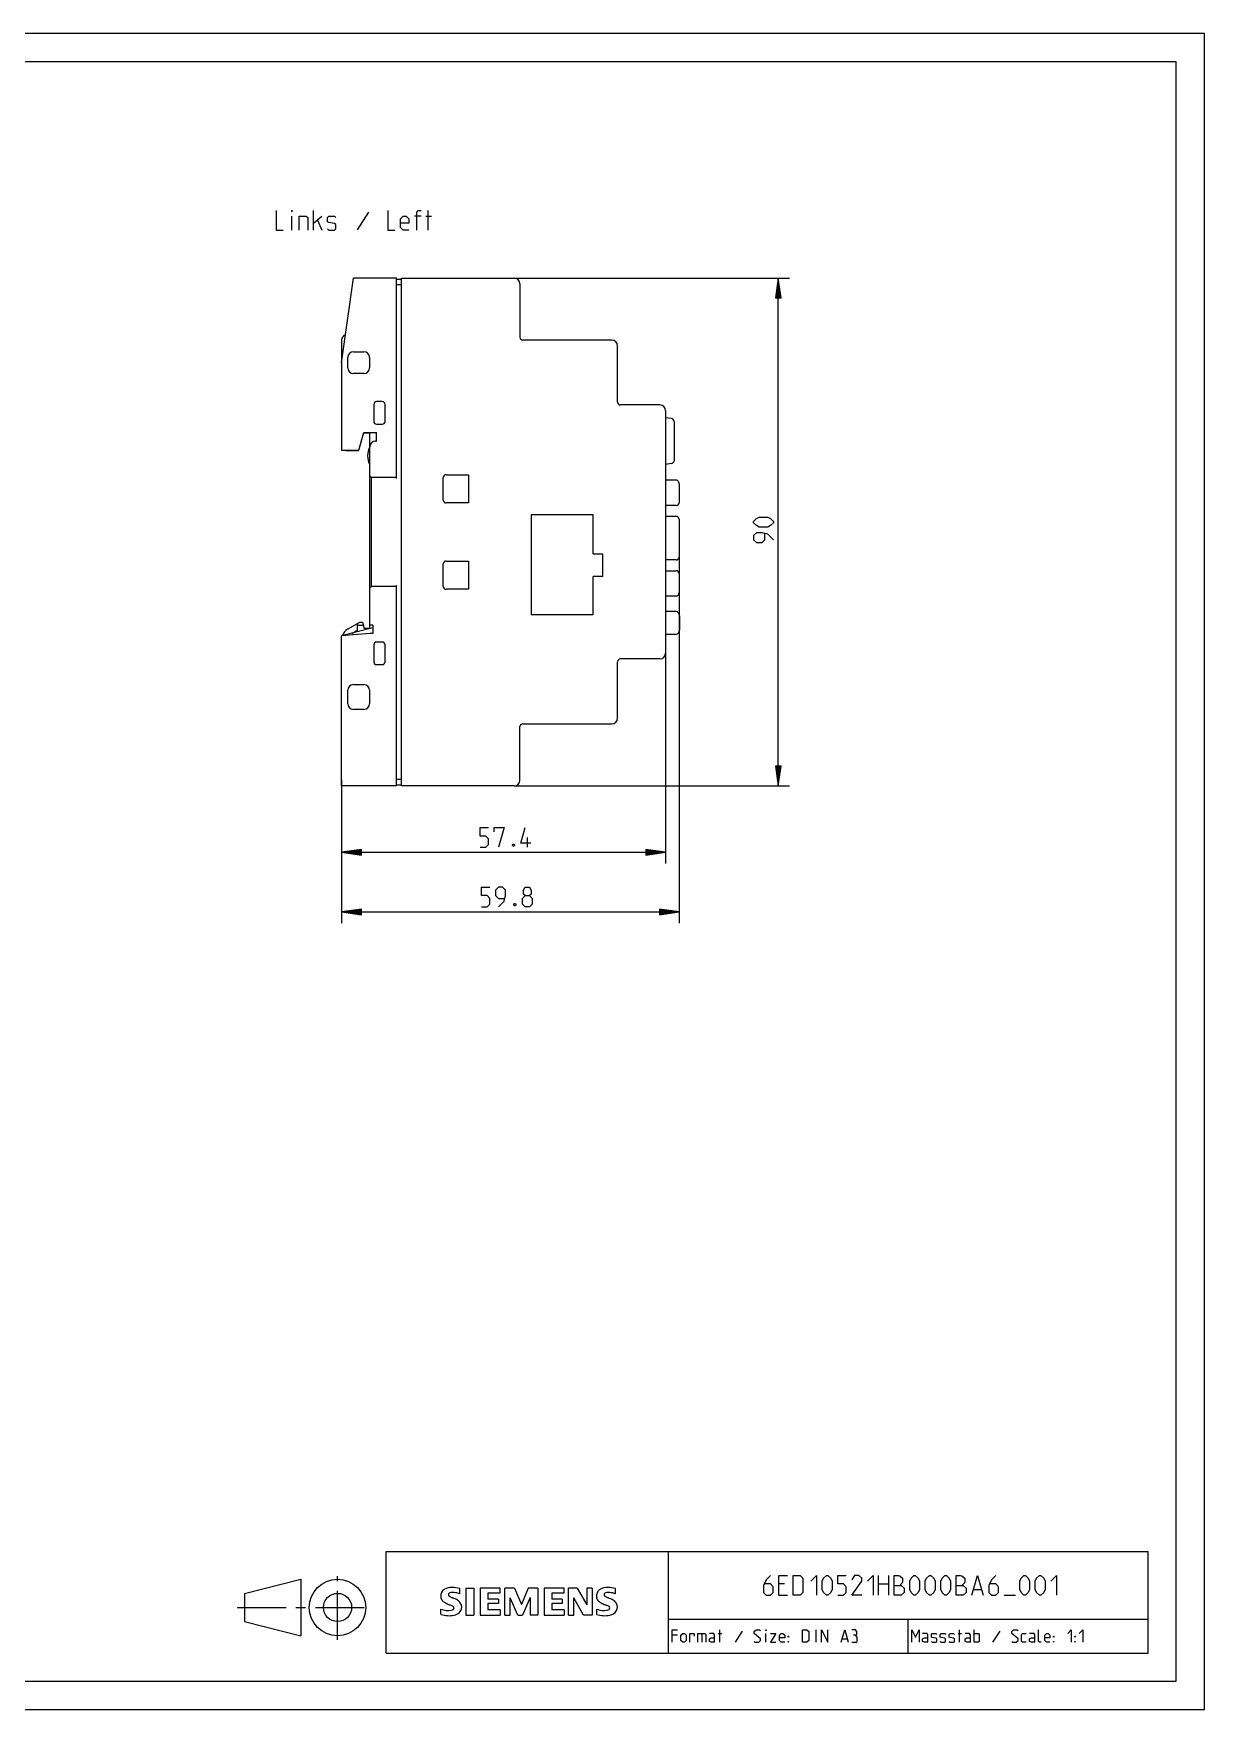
# Model space of a CAD drawing. Extents: x 0 to 420, y 0 to 297.
# Drawn here: x 212.5 to 420, y 0 to 297 of the extents above; entities that cross this region are included whole.
import ezdxf

# ---------------------------------------------------------------- set-up
doc = ezdxf.new("R2010")
doc.units = 0
doc.header["$LTSCALE"] = 23.1
doc.linetypes.add('CENTER', pattern=[0.6, 0.375, -0.075, 0.075, -0.075])
doc.layers.get('0').update_dxf_attribs({"linetype": 'CONTINUOUS'})
for name, color, linetype in [('11000_LEFT', 7, 'CONTINUOUS'), ('11100_DIM_LEFT', 7, 'CONTINUOUS'), ('11300_LEFT_GERMAN_ENGLISH', 7, 'CONTINUOUS'), ('90000_FRAME', 7, 'CONTINUOUS')]:
    doc.layers.add(name, color=color, linetype=linetype)

msp = doc.modelspace()

# ---------------------------------------------------------------- linework, layer by layer
at = {"color": 7, "linetype": 'CONTINUOUS'}
for p, q in [((344.48, 253.67), (343.98, 250.17)), ((344.98, 250.17), (344.48, 253.67)), ((343.98, 250.17), (344.98, 250.17)), ((344.98, 167.17), (343.98, 167.17)), ((343.98, 167.17), (344.48, 163.67)), ((344.48, 163.67), (344.98, 167.17)), ((270.6, 152.41), (267.1, 151.91)), ((267.1, 151.91), (270.6, 151.41)), ((270.6, 151.41), (270.6, 152.41)), ((324.5, 151.91), (321, 152.41)), ((321, 152.41), (321, 151.41)), ((321, 151.41), (324.5, 151.91)), ((270.6, 141.85), (267.1, 141.35)), ((267.1, 141.35), (270.6, 140.85)), ((270.6, 140.85), (270.6, 141.85)), ((326.9, 141.35), (323.4, 141.85)), ((323.4, 141.85), (323.4, 140.85)), ((323.4, 140.85), (326.9, 141.35))]:
    msp.add_line(p, q, dxfattribs=at)
for points in [[(344.48, 253.67), (344.98, 250.17), (343.98, 250.17)], [(344.48, 163.67), (343.98, 167.17), (344.98, 167.17)], [(267.1, 151.91), (270.6, 152.41), (270.6, 151.41)], [(324.5, 151.91), (321, 151.41), (321, 152.41)], [(267.1, 141.35), (270.6, 141.85), (270.6, 140.85)], [(326.9, 141.35), (323.4, 140.85), (323.4, 141.85)]]:
    msp.add_solid(points, dxfattribs=at)
at = {"layer": '11000_LEFT', "color": 7, "linetype": 'CONTINUOUS'}
for p, q in [((267.1, 238.67), (269.21, 253.67)), ((276.8, 253.67), (269.21, 253.67)), ((276.8, 218.12), (276.8, 253.67)), ((276.8, 253.47), (277.7, 253.47)), ((277.7, 252.47), (276.8, 252.47)), ((277.7, 163.67), (277.7, 253.67)), ((277.7, 253.67), (297.7, 253.67)), ((298.7, 252.67), (298.7, 243.17)), ((267.1, 242.67), (267.1, 223.17)), ((269.18, 240.6), (271.03, 240.6)), ((315, 242.67), (299.2, 242.67)), ((316, 231.67), (316, 241.67)), ((268.18, 237.75), (268.18, 239.6)), ((272.03, 239.6), (272.03, 237.75)), ((271.03, 236.75), (269.18, 236.75)), ((274.3, 231.77), (273.3, 231.77)), ((272.8, 231.27), (272.8, 228.27)), ((274.8, 228.27), (274.8, 231.27)), ((323.5, 231.17), (316.5, 231.17)), ((324.5, 230.17), (324.5, 187.17)), ((325.57, 228.76), (324.5, 228.9)), ((270.17, 223.17), (271.05, 226.27)), ((272.05, 226.17), (271.03, 226.17)), ((271.05, 226.27), (273.3, 226.27)), ((272.05, 226.27), (272.05, 226.17)), ((272.1, 191.54), (272.1, 226.27)), ((273.3, 227.77), (274.3, 227.77)), ((273.3, 224.77), (273.3, 226.27)), ((326, 228.27), (326, 221.28)), ((267.1, 223.17), (270.17, 223.17)), ((270.07, 223.07), (268.1, 223.07)), ((269.8, 223.07), (269.8, 223.17)), ((270.07, 223.07), (270.09, 223.17)), ((273.1, 224.77), (273.3, 224.77)), ((325.57, 220.78), (324.5, 220.64)), ((272.1, 218.62), (272.4, 218.32)), ((272.4, 199.02), (272.4, 218.32)), ((276.8, 218.32), (272.4, 218.32)), ((285.1, 214.32), (285.1, 218.32)), ((285.6, 218.82), (289.6, 218.82)), ((289.6, 218.82), (289.6, 213.82)), ((326.4, 217.82), (324.5, 217.82)), ((326.48, 217.82), (326.4, 217.82)), ((326.61, 217.77), (326.48, 217.82)), ((326.73, 217.68), (326.61, 217.77)), ((326.82, 217.54), (326.73, 217.68)), ((326.89, 217.36), (326.82, 217.54)), ((326.9, 217.2), (326.89, 217.36)), ((326.9, 217.2), (326.9, 213.85)), ((289.6, 213.82), (285.6, 213.82)), ((311.7, 211.7), (300.7, 211.7)), ((300.7, 211.7), (300.7, 194.05)), ((311.7, 204.8), (311.7, 211.7)), ((326.4, 213.35), (324.5, 213.35)), ((326.4, 211.42), (324.5, 211.42)), ((326.9, 210.92), (326.9, 204.22)), ((285.1, 199.02), (285.1, 203.02)), ((285.6, 203.52), (289.6, 203.52)), ((289.6, 203.52), (289.6, 198.52)), ((311.7, 204.8), (313.38, 204.8)), ((313.38, 200.8), (313.38, 204.8)), ((326.4, 203.72), (324.5, 203.72)), ((272.1, 198.72), (272.4, 199.02)), ((276.8, 199.02), (272.4, 199.02)), ((276.8, 163.67), (276.8, 199.22)), ((313.38, 200.8), (311.7, 200.8)), ((311.7, 194.05), (311.7, 200.8)), ((324.5, 201.8), (326.4, 201.8)), ((326.9, 201.3), (326.9, 197.95)), ((289.6, 198.52), (285.6, 198.52)), ((326.4, 197.32), (324.5, 197.32)), ((326.4, 197.32), (326.48, 197.33)), ((326.48, 197.33), (326.61, 197.38)), ((326.61, 197.38), (326.73, 197.47)), ((326.73, 197.47), (326.82, 197.6)), ((326.82, 197.6), (326.89, 197.79)), ((326.89, 197.79), (326.9, 197.95)), ((300.7, 194.05), (311.7, 194.05)), ((326.4, 194.57), (324.5, 194.57)), ((326.9, 194.07), (326.9, 191.07)), ((326.9, 193.82), (326.95, 193.82)), ((326.95, 193.82), (326.95, 191.32)), ((272.6, 191.67), (267.1, 190.24)), ((272.1, 190.67), (267.1, 190.24)), ((267.1, 163.67), (267.1, 190.24)), ((268.15, 191.43), (270.31, 192.67)), ((268.9, 190.7), (269.65, 191.14)), ((269.65, 191.14), (269.71, 191.16)), ((269.71, 191.16), (269.76, 191.17)), ((269.76, 191.17), (269.8, 191.15)), ((269.8, 191.15), (269.83, 191.12)), ((269.83, 191.12), (269.85, 191.08)), ((269.85, 192.41), (269.85, 190.95)), ((269.85, 192.37), (269.87, 192.31)), ((269.85, 191.08), (269.85, 191.02)), ((269.87, 192.31), (269.9, 192.25)), ((269.9, 192.25), (269.94, 192.21)), ((269.94, 192.21), (270, 192.18)), ((270, 192.18), (270.05, 192.17)), ((270.05, 192.17), (270.94, 192.17)), ((270.31, 192.67), (270.81, 192.67)), ((270.81, 192.67), (271.1, 191.57)), ((272.1, 191.57), (271.1, 191.57)), ((272.6, 192.17), (272.1, 192.17)), ((272.6, 190.67), (272.1, 190.67)), ((272.6, 192.17), (272.6, 190.67)), ((324.5, 190.57), (326.4, 190.57)), ((326.9, 191.32), (326.95, 191.32)), ((272.8, 188.67), (272.8, 185.67)), ((274.3, 189.17), (273.3, 189.17)), ((274.8, 185.67), (274.8, 188.67)), ((273.3, 185.17), (274.3, 185.17)), ((316, 175.67), (316, 185.67)), ((323.5, 186.17), (316.5, 186.17)), ((269.18, 181.62), (271.03, 181.62)), ((268.18, 178.22), (268.18, 180.62)), ((272.03, 180.62), (272.03, 178.22)), ((271.03, 177.22), (269.18, 177.22)), ((298.7, 164.67), (298.7, 174.17)), ((299.2, 174.67), (315, 174.67)), ((276.8, 163.67), (267.1, 163.67)), ((276.8, 164.87), (277.7, 164.87)), ((276.8, 163.87), (277.7, 163.87)), ((297.7, 163.67), (277.7, 163.67))]:
    msp.add_line(p, q, dxfattribs=at)
for centre, radius, start, end in [((297.7, 252.67), 1, 0, 90), ((268.1, 242.67), 1, 107.7337, 180), ((269.18, 239.6), 1, 90, 180), ((271.03, 239.6), 1, 0, 90), ((299.2, 243.17), 0.5, 180, 270), ((315, 241.67), 1, 0, 90), ((269.18, 237.75), 1, 180, 270), ((271.03, 237.75), 1, 270, 360), ((273.3, 231.27), 0.5, 90, 180), ((274.3, 231.27), 0.5, 0, 90), ((316.5, 231.67), 0.5, 180, 270), ((323.5, 230.17), 1, 0, 90), ((325.5, 228.27), 0.5, 0, 82.5), ((273.3, 228.27), 0.5, 180, 270), ((274.3, 228.27), 0.5, 270, 360), ((268.1, 224.07), 1, 244.1803, 270), ((275.7, 222.06), 4, 154.585, 178.4306), ((273.1, 223.77), 1, 90, 180), ((275.7, 222.28), 4, 181.5694, 205.464), ((325.5, 221.28), 0.5, 277.5, 360), ((285.6, 218.32), 0.5, 90, 180), ((285.6, 214.32), 0.5, 180, 270), ((326.4, 213.85), 0.5, 270, 360), ((326.4, 210.92), 0.5, 0, 90), ((285.6, 203.02), 0.5, 90, 180), ((326.4, 204.22), 0.5, 270, 360), ((285.6, 199.02), 0.5, 180, 270), ((326.4, 201.3), 0.5, 0, 90), ((326.4, 194.07), 0.5, 0, 90), ((269.15, 189.7), 2, 120, 163.0929), ((326.4, 191.07), 0.5, 270, 360), ((273.3, 188.67), 0.5, 90, 180), ((274.3, 188.67), 0.5, 0, 90), ((323.5, 187.17), 1, 270, 360), ((273.3, 185.67), 0.5, 180, 270), ((274.3, 185.67), 0.5, 270, 360), ((316.5, 185.67), 0.5, 90, 180), ((269.18, 180.62), 1, 90, 180), ((271.03, 180.62), 1, 0, 90), ((269.18, 178.22), 1, 180, 270), ((271.03, 178.22), 1, 270, 360), ((315, 175.67), 1, 270, 360), ((299.2, 174.17), 0.5, 90, 180), ((297.7, 164.67), 1, 270, 360)]:
    msp.add_arc(centre, radius, start, end, dxfattribs=at)
at = {"layer": '11100_DIM_LEFT', "color": 7, "linetype": 'CONTINUOUS'}
for p, q in [((297.7, 253.67), (346.48, 253.67)), ((344.48, 163.67), (344.48, 253.67)), ((326.9, 204.22), (326.9, 139.35)), ((324.5, 187.17), (324.5, 149.91)), ((267.1, 164.67), (267.1, 139.35)), ((297.7, 163.67), (346.48, 163.67)), ((300.05, 152.79), (300.05, 154.54)), ((267.1, 151.91), (324.5, 151.91)), ((267.1, 141.35), (326.9, 141.35))]:
    msp.add_line(p, q, dxfattribs=at)
for points in [[(342.6, 209.54), (341.1, 209.54), (340.6, 209.79), (340.1, 210.29), (340.1, 210.54), (340.6, 211.04), (341.1, 211.29), (342.6, 211.29), (343.1, 211.04), (343.6, 210.54), (343.6, 210.29), (343.1, 209.79), (342.6, 209.54)], [(343.6, 207.29), (342.6, 208.29), (341.6, 208.54), (340.6, 208.54), (340.1, 208.04), (340.1, 207.29), (340.6, 206.79), (341.6, 206.79), (342.1, 207.29), (342.1, 208.38)], [(291.63, 152.79), (292.63, 152.79), (293.13, 153.29), (293.13, 154.29), (292.63, 154.79), (291.63, 154.79), (291.63, 156.29), (293.13, 156.29)], [(294.13, 155.54), (294.13, 156.29), (295.88, 156.29), (294.88, 152.79)], [(300.63, 153.54), (298.88, 153.54), (299.63, 156.29)], [(297.63, 153.37), (297.72, 153.21), (297.72, 153.12), (297.63, 152.96), (297.47, 152.96), (297.38, 153.12), (297.38, 153.21), (297.47, 153.37), (297.63, 153.37)], [(291.88, 142.22), (292.88, 142.22), (293.38, 142.72), (293.38, 143.72), (292.88, 144.22), (291.88, 144.22), (291.88, 145.72), (293.38, 145.72)], [(294.88, 142.22), (295.88, 143.22), (296.13, 144.22), (296.13, 145.22), (295.63, 145.72), (294.88, 145.72), (294.38, 145.22), (294.38, 144.22), (294.88, 143.72), (295.96, 143.72)], [(299.63, 144.22), (299.3, 144.47), (299.3, 145.22), (299.63, 145.72), (300.38, 145.72), (300.71, 145.22), (300.71, 144.47), (300.38, 144.22), (300.88, 143.72), (300.88, 142.72), (300.38, 142.22), (299.63, 142.22), (299.13, 142.72)], [(297.88, 142.8), (297.96, 142.64), (297.96, 142.55), (297.88, 142.39), (297.71, 142.39), (297.63, 142.55), (297.63, 142.64), (297.71, 142.8), (297.88, 142.8)], [(299.13, 142.72), (299.13, 143.72), (299.63, 144.22), (300.38, 144.22)]]:
    msp.add_lwpolyline(points, dxfattribs=at)
at = {"layer": '11300_LEFT_GERMAN_ENGLISH', "color": 7, "linetype": 'CONTINUOUS'}
for p, q in [((258.26, 262.15), (258.26, 264.65)), ((262.09, 262.15), (262.09, 265.65)), ((262.09, 263.4), (263.59, 264.65)), ((271.84, 265.32), (269.84, 262.24)), ((281.18, 264.65), (280.01, 264.65)), ((282.01, 264.65), (283.01, 264.65)), ((282.43, 262.15), (282.43, 265.65)), ((262.84, 263.9), (263.59, 262.15))]:
    msp.add_line(p, q, dxfattribs=at)
for points in [[(255.51, 265.65), (255.51, 262.15), (256.76, 262.15)], [(258.26, 265.4), (258.26, 265.65), (258.34, 265.65), (258.26, 265.4)], [(259.59, 262.15), (259.59, 264.65), (260.84, 264.65), (261.09, 264.4), (261.09, 262.15)], [(264.59, 262.4), (264.84, 262.15), (265.84, 262.15), (266.09, 262.4), (266.09, 263.15), (265.84, 263.32), (264.84, 263.49), (264.59, 263.65), (264.59, 264.4), (264.84, 264.65), (265.84, 264.65), (266.09, 264.4)], [(275.26, 265.65), (275.26, 262.15), (276.51, 262.15)], [(279.01, 262.15), (278.01, 262.15), (277.51, 262.65), (277.51, 264.15), (278.01, 264.65), (278.51, 264.65), (279.01, 264.15), (279.01, 263.4), (277.51, 263.4)], [(280.43, 262.15), (280.43, 265.4), (280.68, 265.65), (281.18, 265.65)]]:
    msp.add_lwpolyline(points, dxfattribs=at)
at = {"layer": '90000_FRAME', "color": 7, "linetype": 'CONTINUOUS'}
for p, q in [((420, 297), (0, 297)), ((420, 0), (420, 297)), ((415, 292), (5, 292)), ((415, 5), (415, 292)), ((275, 28), (410, 28)), ((275, 10), (275, 28)), ((325, 10), (325, 28)), ((410, 10), (410, 28)), ((249.87, 20.58), (259.87, 23.08)), ((259.87, 23.08), (259.87, 13.08)), ((284.89, 20.92), (285.17, 21.19)), ((288.03, 20.5), (288.03, 21.45)), ((289.12, 21.5), (290.55, 21.5)), ((289.12, 21.5), (289.12, 16.74)), ((290.55, 21.5), (290.55, 16.74)), ((295.16, 21.5), (291.64, 21.5)), ((291.64, 21.5), (291.64, 16.74)), ((295.16, 21.5), (295.16, 20.62)), ((297.73, 21.5), (296.02, 21.5)), ((296.02, 16.74), (296.02, 21.5)), ((297.73, 21.5), (298.96, 18.6)), ((300.15, 21.5), (298.96, 18.6)), ((301.86, 21.5), (300.15, 21.5)), ((301.86, 21.5), (301.86, 16.74)), ((306.47, 21.5), (302.96, 21.5)), ((302.96, 21.5), (302.96, 16.74)), ((306.47, 21.5), (306.47, 20.62)), ((308.85, 21.5), (307.3, 21.5)), ((307.3, 16.74), (307.3, 21.5)), ((308.85, 21.5), (310.54, 18.55)), ((311.49, 21.5), (310.54, 21.5)), ((310.54, 21.5), (310.54, 18.55)), ((311.49, 21.5), (311.49, 16.74)), ((315.62, 20.5), (315.62, 21.45)), ((345.59, 22.25), (344.59, 22.25)), ((362.26, 20.25), (362.26, 23.75)), ((362.26, 22.25), (364.01, 22.25)), ((364.01, 23.75), (364.01, 20.25)), ((379.09, 21.25), (380.42, 21.25)), ((249.87, 20.58), (249.87, 15.58)), ((295.16, 20.62), (293.02, 20.62)), ((293.02, 20.62), (293.02, 19.55)), ((294.87, 19.55), (293.02, 19.55)), ((294.87, 18.76), (293.02, 18.76)), ((293.02, 18.76), (293.02, 17.65)), ((294.87, 19.55), (294.87, 18.76)), ((298.3, 16.7), (296.97, 19.79)), ((296.97, 16.74), (296.97, 19.79)), ((300.48, 19.83), (299.15, 16.7)), ((300.48, 19.83), (300.48, 16.74)), ((306.47, 20.62), (304.33, 20.62)), ((304.33, 20.62), (304.33, 19.55)), ((306.19, 19.55), (304.33, 19.55)), ((306.19, 18.76), (304.33, 18.76)), ((304.33, 18.76), (304.33, 17.65)), ((306.19, 19.55), (306.19, 18.76)), ((309.97, 16.74), (308.26, 19.79)), ((308.26, 16.74), (308.26, 19.79)), ((344.59, 20.25), (346.09, 20.25)), ((384.51, 20.25), (386.51, 20.25)), ((249.87, 15.58), (259.87, 13.08)), ((284.7, 16.84), (284.7, 17.79)), ((289.12, 16.74), (290.55, 16.74)), ((291.64, 16.74), (295.21, 16.74)), ((295.21, 17.65), (293.02, 17.65)), ((295.21, 17.65), (295.21, 16.74)), ((296.02, 16.74), (296.97, 16.74)), ((298.3, 16.7), (299.15, 16.7)), ((301.86, 16.74), (300.48, 16.74)), ((302.96, 16.74), (306.52, 16.74)), ((306.52, 17.65), (304.33, 17.65)), ((306.52, 17.65), (306.52, 16.74)), ((307.3, 16.74), (308.26, 16.74)), ((311.49, 16.74), (309.97, 16.74)), ((312.3, 16.84), (312.3, 17.79)), ((325, 16), (410, 16)), ((367.5, 10), (367.5, 16)), ((326.6, 13.16), (325.66, 13.16)), ((330.9, 13.47), (330.9, 11.9)), ((333.83, 13.47), (334.46, 13.47)), ((334.09, 11.9), (334.09, 14.1)), ((338.07, 13.89), (336.82, 11.95)), ((342.26, 11.9), (342.26, 13.47)), ((351.17, 11.9), (351.17, 14.1)), ((355.83, 12.53), (356.67, 12.53)), ((376.33, 13.47), (376.96, 13.47)), ((376.59, 11.9), (376.59, 14.1)), ((379.16, 11.9), (379.16, 14.1)), ((383.72, 13.89), (382.46, 11.95)), ((275, 10), (410, 10)), ((5, 5), (415, 5)), ((0, 0), (420, 0))]:
    msp.add_line(p, q, dxfattribs=at)
at = {"layer": '90000_FRAME', "color": 7, "linetype": 'CENTER'}
for p, q in [((266.37, 12.36), (266.37, 23.64)), ((248.59, 18.08), (272.19, 18.08))]:
    msp.add_line(p, q, dxfattribs=at)
at = {"layer": '90000_FRAME', "color": 7, "linetype": 'CONTINUOUS'}
for points in [[(343.09, 23.75), (342.34, 23), (341.84, 22), (341.84, 20.75), (342.34, 20.25), (343.09, 20.25), (343.59, 20.75), (343.59, 21.75), (343.09, 22.25), (342.01, 22.25)], [(344.59, 20.25), (344.59, 23.75), (346.09, 23.75)], [(347.09, 20.25), (347.09, 23.75), (348.34, 23.75), (348.84, 23.25), (348.84, 20.75), (348.34, 20.25), (347.09, 20.25)], [(350.26, 22.75), (351.26, 23.75), (351.26, 20.25)], [(352.26, 21.25), (352.26, 22.75), (352.51, 23.25), (353.01, 23.75), (353.26, 23.75), (353.76, 23.25), (354.01, 22.75), (354.01, 21.25), (353.76, 20.75), (353.26, 20.25), (353.01, 20.25), (352.51, 20.75), (352.26, 21.25)], [(355.01, 20.25), (356.01, 20.25), (356.51, 20.75), (356.51, 21.75), (356.01, 22.25), (355.01, 22.25), (355.01, 23.75), (356.51, 23.75)], [(359.26, 20.25), (357.51, 20.25), (359.26, 22.75), (359.26, 23.25), (358.76, 23.75), (358.01, 23.75), (357.51, 23)], [(360.26, 22.75), (361.26, 23.75), (361.26, 20.25)], [(365.01, 20.25), (365.01, 23.75), (365.76, 23.75), (366.01, 23.67), (366.51, 23.25), (366.51, 22.5), (366.01, 22)], [(365.01, 22), (366.26, 22), (366.76, 21.5), (366.76, 20.75), (366.26, 20.25), (365.01, 20.25)], [(367.76, 21.25), (367.76, 22.75), (368.01, 23.25), (368.51, 23.75), (368.76, 23.75), (369.26, 23.25), (369.51, 22.75), (369.51, 21.25), (369.26, 20.75), (368.76, 20.25), (368.51, 20.25), (368.01, 20.75), (367.76, 21.25)], [(370.51, 21.25), (370.51, 22.75), (370.76, 23.25), (371.26, 23.75), (371.51, 23.75), (372.01, 23.25), (372.26, 22.75), (372.26, 21.25), (372.01, 20.75), (371.51, 20.25), (371.26, 20.25), (370.76, 20.75), (370.51, 21.25)], [(373.26, 21.25), (373.26, 22.75), (373.51, 23.25), (374.01, 23.75), (374.26, 23.75), (374.76, 23.25), (375.01, 22.75), (375.01, 21.25), (374.76, 20.75), (374.26, 20.25), (374.01, 20.25), (373.51, 20.75), (373.26, 21.25)], [(376.01, 20.25), (376.01, 23.75), (376.76, 23.75), (377.01, 23.67), (377.51, 23.25), (377.51, 22.5), (377.01, 22)], [(376.01, 22), (377.26, 22), (377.76, 21.5), (377.76, 20.75), (377.26, 20.25), (376.01, 20.25)], [(378.76, 20.25), (379.76, 23.75), (380.76, 20.25)], [(383.01, 23.75), (382.26, 23), (381.76, 22), (381.76, 20.75), (382.26, 20.25), (383.01, 20.25), (383.51, 20.75), (383.51, 21.75), (383.01, 22.25), (381.92, 22.25)], [(387.26, 21.25), (387.26, 22.75), (387.51, 23.25), (388.01, 23.75), (388.26, 23.75), (388.76, 23.25), (389.01, 22.75), (389.01, 21.25), (388.76, 20.75), (388.26, 20.25), (388.01, 20.25), (387.51, 20.75), (387.26, 21.25)], [(390.01, 21.25), (390.01, 22.75), (390.26, 23.25), (390.76, 23.75), (391.01, 23.75), (391.51, 23.25), (391.76, 22.75), (391.76, 21.25), (391.51, 20.75), (391.01, 20.25), (390.76, 20.25), (390.26, 20.75), (390.01, 21.25)], [(392.76, 22.75), (393.76, 23.75), (393.76, 20.25)], [(325.66, 11.9), (325.66, 14.1), (326.6, 14.1)], [(327.23, 12.21), (327.23, 13.16), (327.55, 13.47), (327.86, 13.47), (328.17, 13.16), (328.17, 12.21), (327.86, 11.9), (327.55, 11.9), (327.23, 12.21)], [(328.8, 11.9), (328.8, 13.47), (329.43, 13.47), (329.54, 13.31), (329.54, 13)], [(330.22, 11.9), (330.22, 13.47), (331.47, 13.47), (331.63, 13.31), (331.63, 11.9)], [(333.2, 11.9), (333.2, 13.16), (333.05, 13.47), (332.26, 13.47)], [(333.2, 11.9), (332.57, 11.9), (332.26, 12.06), (332.26, 12.53), (332.57, 12.69), (333.2, 12.69)], [(340.22, 12.06), (340.38, 11.9), (341.01, 11.9), (341.32, 12.21), (341.32, 12.53), (340.22, 13.47), (340.22, 13.79), (340.54, 14.1), (341.16, 14.1), (341.32, 13.94)], [(342.26, 13.94), (342.26, 14.1), (342.32, 14.1), (342.26, 13.94)], [(343.1, 13.47), (344.05, 13.47), (343.1, 11.9), (344.05, 11.9)], [(345.62, 11.9), (344.99, 11.9), (344.67, 12.21), (344.67, 13.16), (344.99, 13.47), (345.3, 13.47), (345.62, 13.16), (345.62, 12.69), (344.67, 12.69)], [(346.25, 12.84), (346.25, 13), (346.35, 13), (346.25, 12.84)], [(346.25, 11.9), (346.25, 12.06), (346.35, 12.06), (346.25, 11.9)], [(348.76, 11.9), (348.76, 14.1), (349.55, 14.1), (349.86, 13.79), (349.86, 12.21), (349.55, 11.9), (348.76, 11.9)], [(352.16, 11.9), (352.16, 14.1), (353.26, 11.9), (353.26, 14.1)], [(355.62, 11.9), (356.25, 14.1), (356.88, 11.9)], [(358.14, 13.16), (358.4, 13.31), (358.4, 13.79), (358.14, 14.1), (357.51, 14.1)], [(357.51, 11.9), (358.29, 11.9), (358.45, 12.06), (358.45, 12.84), (358.14, 13.16), (357.82, 13.16)], [(368.16, 11.9), (368.16, 14.1), (368.79, 12.84), (369.42, 14.1), (369.42, 11.9)], [(370.99, 11.9), (370.99, 13.16), (370.83, 13.47), (370.05, 13.47)], [(370.99, 11.9), (370.36, 11.9), (370.05, 12.06), (370.05, 12.53), (370.36, 12.69), (370.99, 12.69)], [(371.62, 12.06), (371.77, 11.9), (372.4, 11.9), (372.56, 12.06), (372.56, 12.53), (372.4, 12.63), (371.77, 12.74), (371.62, 12.84), (371.62, 13.31), (371.77, 13.47), (372.4, 13.47), (372.56, 13.31)], [(373.19, 12.06), (373.35, 11.9), (373.97, 11.9), (374.13, 12.06), (374.13, 12.53), (373.97, 12.63), (373.35, 12.74), (373.19, 12.84), (373.19, 13.31), (373.35, 13.47), (373.97, 13.47), (374.13, 13.31)], [(374.76, 12.06), (374.92, 11.9), (375.55, 11.9), (375.7, 12.06), (375.7, 12.53), (375.55, 12.63), (374.92, 12.74), (374.76, 12.84), (374.76, 13.31), (374.92, 13.47), (375.55, 13.47), (375.7, 13.31)], [(378.53, 11.9), (378.53, 13.16), (378.37, 13.47), (377.59, 13.47)], [(378.53, 11.9), (377.9, 11.9), (377.59, 12.06), (377.59, 12.53), (377.9, 12.69), (378.53, 12.69)], [(379.16, 13.47), (379.95, 13.47), (380.1, 13.31), (380.1, 12.06), (379.95, 11.9), (379.16, 11.9)], [(385.86, 12.06), (386.02, 11.9), (386.65, 11.9), (386.96, 12.21), (386.96, 12.53), (385.86, 13.47), (385.86, 13.79), (386.18, 14.1), (386.81, 14.1), (386.96, 13.94)], [(388.38, 11.9), (387.75, 11.9), (387.59, 12.06), (387.59, 13.31), (387.75, 13.47), (388.38, 13.47)], [(389.95, 11.9), (389.95, 13.16), (389.79, 13.47), (389.01, 13.47)], [(389.95, 11.9), (389.32, 11.9), (389.01, 12.06), (389.01, 12.53), (389.32, 12.69), (389.95, 12.69)], [(391.05, 11.9), (390.74, 11.9), (390.58, 12.06), (390.58, 14.1)], [(392.62, 11.9), (391.99, 11.9), (391.68, 12.21), (391.68, 13.16), (391.99, 13.47), (392.31, 13.47), (392.62, 13.16), (392.62, 12.69), (391.68, 12.69)], [(393.25, 12.84), (393.25, 13), (393.36, 13), (393.25, 12.84)], [(393.25, 11.9), (393.25, 12.06), (393.36, 12.06), (393.25, 11.9)], [(395.76, 13.47), (396.39, 14.1), (396.39, 11.9)], [(397.02, 12.84), (397.02, 13), (397.13, 13), (397.02, 12.84)], [(397.02, 11.9), (397.02, 12.06), (397.13, 12.06), (397.02, 11.9)], [(397.81, 13.47), (398.44, 14.1), (398.44, 11.9)]]:
    msp.add_lwpolyline(points, dxfattribs=at)
for radius in [5, 2.5]:
    msp.add_circle((266.37, 18.08), radius, dxfattribs=at)
for centre, radius, start, end in [((285.79, 20.25), 1.12, 142.8139, 167.1523), ((286.14, 19.94), 1.58, 121.2141, 141.5255), ((286.52, 19.25), 2.37, 86.2218, 120.4273), ((286.25, 12.56), 9.07, 78.6827, 87.3148), ((313.39, 20.25), 1.12, 142.8139, 167.1523), ((313.73, 19.94), 1.58, 121.2141, 141.5255), ((314.11, 19.25), 2.37, 86.2218, 120.4273), ((313.84, 12.56), 9.07, 78.6827, 87.3148), ((285.96, 20.14), 1.31, 164.1975, 195.8025), ((285.9, 20.1), 1.24, 194.7952, 225.7177), ((286.5, 20.81), 2.17, 227.3119, 242.704), ((290.36, 28.34), 10.63, 242.862, 247.1042), ((286.31, 20.37), 0.303, 154.44, 221.8202), ((286.39, 20.29), 0.41, 102.8288, 149.226), ((286.72, 20.75), 0.866, 222.776, 239.0362), ((279.56, 2.55), 17.33, 65.3415, 67.3998), ((287.62, 22.35), 2.7, 240.0482, 251.378), ((286.8, 18.55), 2.2, 84.04, 103.3428), ((284.21, 13.42), 6.86, 59.902, 68.2036), ((286.69, 17.98), 0.34, 305.5032, 72.4653), ((286.46, 16.13), 4.64, 70.2626, 82.9524), ((286.89, 18.06), 1.5, 25.9563, 59.4835), ((286.96, 18.14), 1.41, 335.3868, 24.3915), ((313.56, 20.14), 1.31, 164.1975, 195.8025), ((313.49, 20.1), 1.24, 194.7952, 225.7177), ((314.1, 20.81), 2.17, 227.3119, 242.704), ((317.95, 28.34), 10.63, 242.862, 247.1042), ((313.9, 20.37), 0.303, 154.44, 221.8202), ((313.98, 20.29), 0.41, 102.8288, 149.226), ((314.31, 20.75), 0.866, 222.776, 239.0362), ((307.16, 2.55), 17.33, 65.3415, 67.3998), ((315.21, 22.35), 2.7, 240.0482, 251.378), ((314.4, 18.55), 2.2, 84.04, 103.3428), ((311.8, 13.42), 6.86, 59.902, 68.2036), ((314.28, 17.98), 0.34, 305.5032, 72.4653), ((314.06, 16.13), 4.64, 70.2626, 82.9524), ((314.48, 18.06), 1.5, 25.9563, 59.4835), ((314.55, 18.14), 1.41, 335.3868, 24.3915), ((285.95, 20.8), 3.26, 247.53, 280.758), ((286.13, 21.38), 4.76, 252.5939, 280.9817), ((286.41, 18.7), 1.11, 277.71, 295.6885), ((286.58, 18.76), 2.1, 282.4058, 311.8644), ((286.95, 18.19), 1.43, 315.8905, 333.5229), ((313.54, 20.8), 3.26, 247.53, 280.758), ((313.72, 21.38), 4.76, 252.5939, 280.9817), ((314, 18.7), 1.11, 277.71, 295.6885), ((314.17, 18.76), 2.1, 282.4058, 311.8644), ((314.55, 18.19), 1.43, 315.8905, 333.5229)]:
    msp.add_arc(centre, radius, start, end, dxfattribs=at)

doc.saveas('drawing.dxf')
